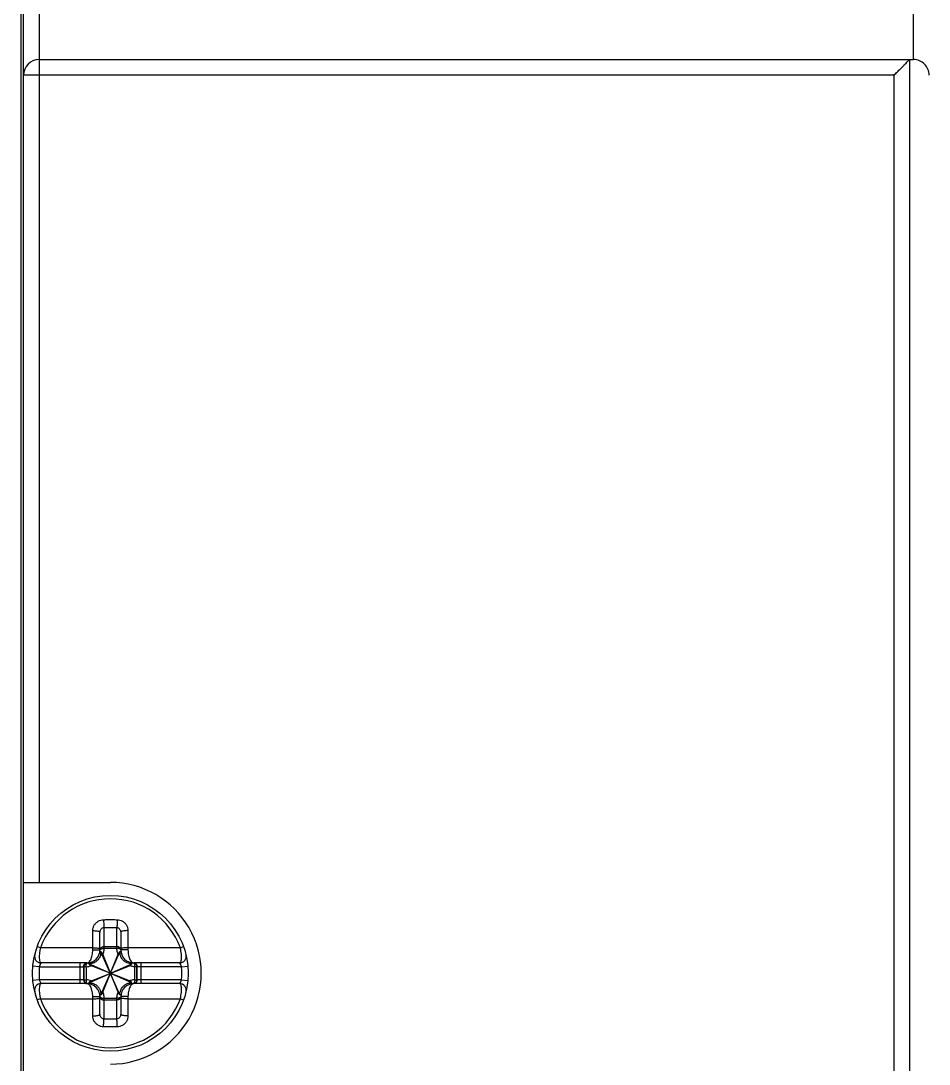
# Model space of a CAD drawing. Header units: millimetres. Extents: x -279 to 279, y -124 to 124.
# Drawn here: x -150.42 to -115.42, y 2.07 to 42.26 of the extents above; entities that cross this region are included whole.
import ezdxf

# ---------------------------------------------------------------- set-up
doc = ezdxf.new("R2010")
doc.units = ezdxf.units.MM

msp = doc.modelspace()

# ---------------------------------------------------------------- linework, layer by layer
for p, q in [((-150.424, 48.022), (-150.424, -40.632)), ((-150.324, -40.932), (-150.324, 45.561)), ((-149.722, 45.564), (-149.722, 40.768)), ((-116.025, 40.768), (-116.025, 45.186)), ((-149.721, 40.768), (-149.721, 40.167)), ((-149.721, 40.768), (-116.026, 40.768)), ((-116.174, 40.768), (-116.174, -41.532)), ((-149.723, 40.165), (-150.324, 40.165)), ((-149.723, 40.167), (-149.723, 9.068)), ((-116.894, 40.167), (-149.723, 40.167)), ((-116.774, 40.168), (-116.894, 40.167)), ((-116.774, -40.932), (-116.774, 40.168)), ((-150.324, 9.068), (-146.974, 9.068)), ((-147.224, 7.33), (-147.224, 6.598)), ((-146.724, 6.598), (-146.724, 7.33)), ((-147.374, 6.468), (-147.374, 7.141)), ((-146.574, 7.141), (-146.574, 6.468)), ((-149.67, 6.549), (-149.793, 6.594)), ((-147.652, 6.468), (-147.374, 6.468)), ((-147.224, 6.59), (-147.224, 6.528)), ((-146.724, 6.59), (-147.224, 6.59)), ((-146.723, 6.528), (-147.224, 6.528)), ((-146.724, 6.528), (-146.724, 6.59)), ((-146.295, 6.468), (-146.574, 6.468)), ((-144.278, 6.549), (-144.155, 6.594)), ((-147.34, 4.743), (-146.607, 6.393)), ((-146.607, 4.743), (-147.34, 6.393)), ((-147.267, 4.834), (-146.68, 6.301)), ((-146.68, 4.834), (-147.267, 6.301)), ((-149.712, 5.818), (-149.961, 5.841)), ((-149.712, 5.818), (-148.008, 5.818)), ((-147.874, 5.968), (-149.646, 5.968)), ((-148.142, 5.168), (-148.142, 5.968)), ((-147.997, 5.318), (-147.997, 5.818)), ((-147.991, 5.819), (-147.991, 5.317)), ((-147.913, 5.819), (-147.991, 5.819)), ((-147.913, 5.819), (-147.913, 5.317)), ((-147.799, 5.201), (-146.148, 5.935)), ((-146.148, 5.201), (-147.799, 5.935)), ((-147.707, 5.275), (-146.24, 5.861)), ((-146.24, 5.275), (-147.707, 5.861)), ((-144.301, 5.968), (-146.074, 5.968)), ((-146.034, 5.317), (-146.034, 5.819)), ((-145.956, 5.819), (-146.034, 5.819)), ((-145.956, 5.317), (-145.956, 5.819)), ((-145.95, 5.818), (-145.95, 5.318)), ((-144.235, 5.818), (-145.939, 5.818)), ((-145.805, 5.968), (-145.805, 5.168)), ((-144.235, 5.818), (-143.986, 5.841)), ((-149.712, 5.318), (-149.961, 5.295)), ((-148.008, 5.318), (-149.712, 5.318)), ((-147.991, 5.317), (-147.913, 5.317)), ((-146.034, 5.317), (-145.956, 5.317)), ((-144.235, 5.318), (-145.939, 5.318)), ((-144.235, 5.318), (-143.986, 5.295)), ((-147.874, 5.168), (-149.646, 5.168)), ((-144.301, 5.168), (-146.074, 5.168)), ((-149.67, 4.586), (-149.793, 4.542)), ((-147.652, 4.668), (-147.374, 4.668)), ((-147.374, 3.994), (-147.374, 4.668)), ((-147.224, 4.608), (-147.224, 4.545)), ((-147.224, 4.608), (-146.723, 4.608)), ((-147.224, 4.545), (-146.724, 4.545)), ((-147.224, 4.538), (-147.224, 3.806)), ((-146.724, 4.545), (-146.724, 4.608)), ((-146.724, 3.806), (-146.724, 4.538)), ((-146.574, 4.668), (-146.574, 3.994)), ((-146.295, 4.668), (-146.574, 4.668)), ((-144.278, 4.586), (-144.155, 4.542))]:
    msp.add_line(p, q)
msp.add_circle((-146.974, 5.568), 3)
for centre, radius, start, end in [((-149.721, 40.165), 0.603, 90, 179.9999), ((-116.026, 40.165), 0.603, -0.0048, 90), ((-146.974, 5.568), 3.5, -90, 90.0001), ((-146.974, 5.568), 2.869, 20.0037, 159.9963), ((-147.874, 6.468), 0.5, -90, 0), ((-146.074, 6.468), 0.5, 180, -90), ((-149.646, 6.218), 0.25, 166.328, -90), ((-144.301, 6.218), 0.25, -90, 13.672), ((-146.974, 5.568), 2.75, 174.7841, -174.7841), ((-146.974, 5.568), 2.75, -5.2159, 5.2159), ((-149.646, 4.918), 0.25, 90, -166.328), ((-147.874, 4.668), 0.5, 0, 90), ((-146.074, 4.668), 0.5, 90, 180), ((-144.301, 4.918), 0.25, -13.672, 90), ((-146.974, 5.568), 2.869, -159.9963, -20.0037)]:
    msp.add_arc(centre, radius, start, end)
for points, knots in [([(-116.774, 40.168), (-116.731, 40.21), (-116.649, 40.292), (-116.534, 40.408), (-116.432, 40.509), (-116.349, 40.593), (-116.284, 40.658), (-116.236, 40.706), (-116.201, 40.741), (-116.182, 40.76), (-116.174, 40.768)], [0, 0, 0, 0, 0.1795987, 0.3466679, 0.49142, 0.6094933, 0.700988, 0.7680286, 0.8135762, 0.8485258, 0.8485258, 0.8485258, 0.8485258]), ([(-147.652, 7.21), (-147.652, 7.246), (-147.642, 7.32), (-147.599, 7.422), (-147.531, 7.51), (-147.443, 7.578), (-147.342, 7.62), (-147.27, 7.631), (-147.234, 7.632)], [0, 0, 0, 0, 0.1098057, 0.2199669, 0.3301188, 0.4394918, 0.54796, 0.6552349, 0.6552349, 0.6552349, 0.6552349]), ([(-147.374, 7.141), (-147.374, 7.157), (-147.37, 7.189), (-147.355, 7.234), (-147.331, 7.273), (-147.299, 7.303), (-147.263, 7.323), (-147.237, 7.329), (-147.224, 7.33)], [0, 0, 0, 0, 0.0478248, 0.0950374, 0.140642, 0.1838674, 0.2247332, 0.2637193, 0.2637193, 0.2637193, 0.2637193]), ([(-147.234, 7.632), (-147.177, 7.633), (-147.061, 7.635), (-146.887, 7.635), (-146.771, 7.633), (-146.713, 7.632)], [0, 0, 0, 0, 0.1736504, 0.3480313, 0.5216824, 0.5216824, 0.5216824, 0.5216824]), ([(-147.234, 7.632), (-147.234, 7.604), (-147.233, 7.546), (-147.231, 7.464), (-147.228, 7.392), (-147.225, 7.348), (-147.224, 7.33)], [0, 0, 0, 0, 0.0855535, 0.1711448, 0.2464505, 0.3023986, 0.3023986, 0.3023986, 0.3023986]), ([(-147.224, 7.33), (-147.168, 7.331), (-147.057, 7.333), (-146.89, 7.333), (-146.779, 7.331), (-146.724, 7.33)], [0, 0, 0, 0, 0.1664766, 0.3334814, 0.5000358, 0.5000358, 0.5000358, 0.5000358]), ([(-146.713, 7.632), (-146.713, 7.604), (-146.714, 7.546), (-146.716, 7.464), (-146.719, 7.392), (-146.722, 7.348), (-146.724, 7.33)], [0, 0, 0, 0, 0.0855532, 0.1711444, 0.2464499, 0.3023976, 0.3023976, 0.3023976, 0.3023976]), ([(-146.724, 7.33), (-146.711, 7.329), (-146.684, 7.323), (-146.648, 7.303), (-146.617, 7.273), (-146.592, 7.234), (-146.577, 7.189), (-146.574, 7.157), (-146.574, 7.141)], [0, 0, 0, 0, 0.0389363, 0.079745, 0.1230044, 0.1686166, 0.2158708, 0.2637194, 0.2637194, 0.2637194, 0.2637194]), ([(-146.713, 7.632), (-146.677, 7.631), (-146.605, 7.62), (-146.504, 7.578), (-146.417, 7.51), (-146.349, 7.422), (-146.305, 7.32), (-146.295, 7.246), (-146.295, 7.21)], [0, 0, 0, 0, 0.1071405, 0.2154647, 0.3249364, 0.4351139, 0.5453754, 0.6552346, 0.6552346, 0.6552346, 0.6552346]), ([(-147.652, 6.549), (-147.652, 6.617), (-147.652, 6.758), (-147.652, 6.978), (-147.652, 7.13), (-147.652, 7.21)], [0, 0, 0, 0, 0.2031864, 0.4228029, 0.6601804, 0.6601804, 0.6601804, 0.6601804]), ([(-147.652, 7.21), (-147.624, 7.21), (-147.57, 7.21), (-147.495, 7.202), (-147.434, 7.187), (-147.392, 7.171), (-147.374, 7.15), (-147.374, 7.141)], [0, 0, 0, 0, 0.0836628, 0.1615778, 0.2259129, 0.271165, 0.2978123, 0.2978123, 0.2978123, 0.2978123]), ([(-146.295, 7.21), (-146.323, 7.21), (-146.377, 7.21), (-146.452, 7.202), (-146.513, 7.187), (-146.555, 7.171), (-146.574, 7.15), (-146.574, 7.141)], [0, 0, 0, 0, 0.0836627, 0.1615774, 0.2259123, 0.2711642, 0.2978116, 0.2978116, 0.2978116, 0.2978116]), ([(-146.295, 7.21), (-146.295, 7.13), (-146.295, 6.978), (-146.295, 6.758), (-146.295, 6.617), (-146.295, 6.549)], [0, 0, 0, 0, 0.2381418, 0.4575888, 0.6601804, 0.6601804, 0.6601804, 0.6601804]), ([(-149.67, 6.549), (-149.679, 6.509), (-149.694, 6.429), (-149.709, 6.311), (-149.715, 6.202), (-149.712, 6.108), (-149.699, 6.036), (-149.682, 5.986), (-149.656, 5.968), (-149.646, 5.968)], [0, 0, 0, 0, 0.1235728, 0.2445592, 0.3560264, 0.4513325, 0.5252916, 0.5755898, 0.6074797, 0.6074797, 0.6074797, 0.6074797]), ([(-147.652, 6.549), (-147.727, 6.549), (-147.882, 6.549), (-148.122, 6.549), (-148.382, 6.549), (-148.667, 6.549), (-148.979, 6.549), (-149.316, 6.549), (-149.549, 6.549), (-149.67, 6.549)], [0, 0, 0, 0, 0.226677, 0.462883, 0.720889, 1.006032, 1.318365, 1.65611, 2.01782, 2.01782, 2.01782, 2.01782]), ([(-147.874, 5.968), (-147.856, 5.968), (-147.817, 5.981), (-147.769, 6.026), (-147.728, 6.092), (-147.694, 6.174), (-147.67, 6.267), (-147.655, 6.366), (-147.652, 6.434), (-147.652, 6.468)], [0, 0, 0, 0, 0.0524925, 0.117083, 0.1951302, 0.2843041, 0.3811799, 0.4817579, 0.5846488, 0.5846488, 0.5846488, 0.5846488]), ([(-147.652, 6.549), (-147.624, 6.55), (-147.57, 6.549), (-147.496, 6.545), (-147.434, 6.536), (-147.397, 6.528), (-147.374, 6.515), (-147.374, 6.509)], [0, 0, 0, 0, 0.0836565, 0.1612525, 0.224407, 0.2666916, 0.2861967, 0.2861967, 0.2861967, 0.2861967]), ([(-147.652, 6.468), (-147.652, 6.482), (-147.652, 6.509), (-147.652, 6.536), (-147.652, 6.549)], [0, 0, 0, 0, 0.04087318, 0.081449, 0.081449, 0.081449, 0.081449]), ([(-147.374, 6.462), (-147.374, 6.47), (-147.369, 6.48), (-147.362, 6.487), (-147.36, 6.489)], [0, 0, 0, 0, 0.02191237, 0.03052101, 0.03052101, 0.03052101, 0.03052101]), ([(-147.372, 6.485), (-147.37, 6.496), (-147.365, 6.513), (-147.357, 6.528), (-147.353, 6.533)], [0, 0, 0, 0, 0.03428379, 0.05182173, 0.05182173, 0.05182173, 0.05182173]), ([(-147.37, 6.489), (-147.369, 6.493), (-147.366, 6.502), (-147.362, 6.51), (-147.36, 6.514)], [0, 0, 0, 0, 0.01378514, 0.02765049, 0.02765049, 0.02765049, 0.02765049]), ([(-147.353, 6.533), (-147.347, 6.543), (-147.326, 6.566), (-147.281, 6.591), (-147.243, 6.598), (-147.224, 6.598)], [0, 0, 0, 0, 0.0359462, 0.0921698, 0.1504178, 0.1504178, 0.1504178, 0.1504178]), ([(-147.353, 6.526), (-147.351, 6.53), (-147.339, 6.546), (-147.312, 6.568), (-147.27, 6.586), (-147.239, 6.591), (-147.224, 6.59)], [0, 0, 0, 0, 0.0142204, 0.0579784, 0.1035325, 0.1499962, 0.1499962, 0.1499962, 0.1499962]), ([(-147.353, 6.496), (-147.351, 6.498), (-147.338, 6.506), (-147.31, 6.518), (-147.269, 6.526), (-147.239, 6.528), (-147.224, 6.528)], [0, 0, 0, 0, 0.0103374, 0.0465112, 0.0892018, 0.1354947, 0.1354947, 0.1354947, 0.1354947]), ([(-147.224, 6.528), (-147.224, 6.502), (-147.228, 6.45), (-147.242, 6.374), (-147.258, 6.325), (-147.267, 6.301)], [0, 0, 0, 0, 0.0774682, 0.154588, 0.2314006, 0.2314006, 0.2314006, 0.2314006]), ([(-147.224, 6.598), (-147.224, 6.597), (-147.224, 6.594), (-147.224, 6.592), (-147.224, 6.59)], [0, 0, 0, 0, 0.003688552, 0.007377923, 0.007377923, 0.007377923, 0.007377923]), ([(-146.724, 6.59), (-146.724, 6.592), (-146.724, 6.594), (-146.724, 6.597), (-146.724, 6.598)], [0, 0, 0, 0, 0.003689407, 0.007377939, 0.007377939, 0.007377939, 0.007377939]), ([(-146.594, 6.533), (-146.6, 6.543), (-146.621, 6.566), (-146.666, 6.591), (-146.704, 6.598), (-146.724, 6.598)], [0, 0, 0, 0, 0.0359462, 0.0921698, 0.1504178, 0.1504178, 0.1504178, 0.1504178]), ([(-146.594, 6.527), (-146.597, 6.531), (-146.608, 6.546), (-146.635, 6.568), (-146.677, 6.586), (-146.708, 6.59), (-146.724, 6.59)], [0, 0, 0, 0, 0.0141573, 0.0577532, 0.1031411, 0.1496209, 0.1496209, 0.1496209, 0.1496209]), ([(-146.594, 6.495), (-146.596, 6.497), (-146.609, 6.506), (-146.637, 6.518), (-146.678, 6.526), (-146.708, 6.527), (-146.724, 6.528)], [0, 0, 0, 0, 0.0103421, 0.046671, 0.0894882, 0.1357595, 0.1357595, 0.1357595, 0.1357595]), ([(-146.68, 6.301), (-146.689, 6.325), (-146.705, 6.374), (-146.72, 6.45), (-146.723, 6.502), (-146.723, 6.528)], [0, 0, 0, 0, 0.076826, 0.1539298, 0.2313993, 0.2313993, 0.2313993, 0.2313993]), ([(-146.575, 6.485), (-146.577, 6.496), (-146.582, 6.513), (-146.59, 6.528), (-146.594, 6.533)], [0, 0, 0, 0, 0.03428379, 0.05182173, 0.05182173, 0.05182173, 0.05182173]), ([(-146.577, 6.489), (-146.578, 6.493), (-146.581, 6.502), (-146.585, 6.511), (-146.587, 6.515)], [0, 0, 0, 0, 0.01365938, 0.02745435, 0.02745435, 0.02745435, 0.02745435]), ([(-146.574, 6.462), (-146.574, 6.469), (-146.578, 6.48), (-146.584, 6.487), (-146.586, 6.489)], [0, 0, 0, 0, 0.0217285, 0.03022503, 0.03022503, 0.03022503, 0.03022503]), ([(-146.295, 6.549), (-146.323, 6.55), (-146.377, 6.549), (-146.451, 6.545), (-146.514, 6.536), (-146.551, 6.528), (-146.574, 6.515), (-146.574, 6.509)], [0, 0, 0, 0, 0.0836553, 0.1612503, 0.2244043, 0.2666891, 0.2861948, 0.2861948, 0.2861948, 0.2861948]), ([(-146.295, 6.549), (-146.295, 6.536), (-146.295, 6.509), (-146.295, 6.482), (-146.295, 6.468)], [0, 0, 0, 0, 0.04057582, 0.081449, 0.081449, 0.081449, 0.081449]), ([(-144.278, 6.549), (-144.383, 6.549), (-144.589, 6.549), (-144.889, 6.549), (-145.169, 6.549), (-145.431, 6.549), (-145.672, 6.549), (-145.893, 6.549), (-146.099, 6.549), (-146.231, 6.549), (-146.295, 6.549)], [0, 0, 0, 0, 0.317355, 0.617063, 0.898371, 1.160025, 1.401105, 1.621632, 1.824629, 2.01782, 2.01782, 2.01782, 2.01782]), ([(-146.295, 6.468), (-146.295, 6.434), (-146.292, 6.366), (-146.277, 6.267), (-146.253, 6.174), (-146.22, 6.092), (-146.178, 6.026), (-146.13, 5.981), (-146.091, 5.968), (-146.074, 5.968)], [0, 0, 0, 0, 0.1028909, 0.2034689, 0.3003448, 0.3895186, 0.4675659, 0.5321559, 0.5846489, 0.5846489, 0.5846489, 0.5846489]), ([(-144.301, 5.968), (-144.291, 5.968), (-144.265, 5.986), (-144.248, 6.036), (-144.236, 6.108), (-144.233, 6.202), (-144.238, 6.311), (-144.253, 6.429), (-144.269, 6.509), (-144.278, 6.549)], [0, 0, 0, 0, 0.0318858, 0.0821635, 0.1560971, 0.2514174, 0.3629358, 0.4839241, 0.6074801, 0.6074801, 0.6074801, 0.6074801]), ([(-147.344, 6.393), (-147.342, 6.362), (-147.345, 6.302), (-147.369, 6.219), (-147.404, 6.149), (-147.445, 6.092), (-147.489, 6.047), (-147.534, 6.012), (-147.579, 5.986), (-147.621, 5.966), (-147.664, 5.952), (-147.707, 5.942), (-147.752, 5.937), (-147.783, 5.937), (-147.799, 5.938)], [0, 0, 0, 0, 0.0938287, 0.1793635, 0.2565216, 0.3261378, 0.3893163, 0.4459716, 0.4967598, 0.5432983, 0.5873596, 0.6307739, 0.6753898, 0.7230868, 0.7230868, 0.7230868, 0.7230868]), ([(-147.343, 6.393), (-147.35, 6.393), (-147.361, 6.392), (-147.374, 6.39), (-147.38, 6.385), (-147.381, 6.383)], [0, 0, 0, 0, 0.01982656, 0.03310502, 0.0405854, 0.0405854, 0.0405854, 0.0405854]), ([(-147.267, 6.301), (-147.271, 6.311), (-147.279, 6.33), (-147.293, 6.354), (-147.308, 6.373), (-147.323, 6.387), (-147.335, 6.392), (-147.34, 6.393)], [0, 0, 0, 0, 0.0317573, 0.0600928, 0.0842418, 0.1044154, 0.1210995, 0.1210995, 0.1210995, 0.1210995]), ([(-146.607, 6.393), (-146.612, 6.392), (-146.624, 6.387), (-146.639, 6.373), (-146.654, 6.354), (-146.668, 6.33), (-146.676, 6.311), (-146.68, 6.301)], [0, 0, 0, 0, 0.0166543, 0.0368369, 0.0609853, 0.0893813, 0.1210997, 0.1210997, 0.1210997, 0.1210997]), ([(-146.148, 5.938), (-146.179, 5.937), (-146.239, 5.94), (-146.321, 5.963), (-146.391, 5.997), (-146.448, 6.038), (-146.493, 6.082), (-146.528, 6.127), (-146.555, 6.171), (-146.575, 6.214), (-146.589, 6.257), (-146.599, 6.301), (-146.604, 6.346), (-146.604, 6.377), (-146.603, 6.393)], [0, 0, 0, 0, 0.09286, 0.1779133, 0.2548012, 0.3242883, 0.3874546, 0.4441567, 0.4950951, 0.5418647, 0.5862252, 0.629993, 0.6749988, 0.7231162, 0.7231162, 0.7231162, 0.7231162]), ([(-146.566, 6.383), (-146.567, 6.385), (-146.573, 6.39), (-146.586, 6.392), (-146.597, 6.393), (-146.603, 6.393)], [0, 0, 0, 0, 0.00743743, 0.02062358, 0.04002973, 0.04002973, 0.04002973, 0.04002973]), ([(-149.646, 5.968), (-149.646, 5.967), (-149.648, 5.964), (-149.651, 5.959), (-149.656, 5.951), (-149.663, 5.94), (-149.671, 5.925), (-149.681, 5.905), (-149.692, 5.88), (-149.703, 5.851), (-149.709, 5.829), (-149.712, 5.818)], [0, 0, 0, 0, 0.0039486, 0.0094157, 0.0182851, 0.0310674, 0.0483578, 0.0705441, 0.0977069, 0.1294594, 0.1648516, 0.1648516, 0.1648516, 0.1648516]), ([(-148.008, 5.818), (-148.008, 5.837), (-148.001, 5.876), (-147.972, 5.926), (-147.927, 5.96), (-147.891, 5.968), (-147.874, 5.968)], [0, 0, 0, 0, 0.0583066, 0.1150187, 0.169396, 0.2220596, 0.2220596, 0.2220596, 0.2220596]), ([(-148.008, 5.818), (-148.006, 5.818), (-148.002, 5.818), (-147.999, 5.818), (-147.997, 5.818)], [0, 0, 0, 0, 0.0059425, 0.01055145, 0.01055145, 0.01055145, 0.01055145]), ([(-147.997, 5.818), (-147.997, 5.837), (-147.99, 5.876), (-147.963, 5.92), (-147.938, 5.94), (-147.928, 5.947)], [0, 0, 0, 0, 0.057279, 0.1140206, 0.1515661, 0.1515661, 0.1515661, 0.1515661]), ([(-147.997, 5.818), (-147.996, 5.818), (-147.994, 5.818), (-147.992, 5.818), (-147.991, 5.819)], [0, 0, 0, 0, 0.003170856, 0.006342518, 0.006342518, 0.006342518, 0.006342518]), ([(-147.991, 5.819), (-147.991, 5.834), (-147.987, 5.864), (-147.967, 5.906), (-147.943, 5.932), (-147.926, 5.944), (-147.922, 5.946)], [0, 0, 0, 0, 0.045733, 0.0912046, 0.1362217, 0.1511912, 0.1511912, 0.1511912, 0.1511912]), ([(-147.928, 5.947), (-147.923, 5.95), (-147.905, 5.959), (-147.886, 5.965), (-147.873, 5.967)], [0, 0, 0, 0, 0.01869933, 0.05823713, 0.05823713, 0.05823713, 0.05823713]), ([(-147.922, 5.946), (-147.914, 5.952), (-147.896, 5.961), (-147.877, 5.966), (-147.867, 5.967)], [0, 0, 0, 0, 0.02967942, 0.05925893, 0.05925893, 0.05925893, 0.05925893]), ([(-147.913, 5.819), (-147.914, 5.834), (-147.913, 5.863), (-147.905, 5.904), (-147.893, 5.937), (-147.877, 5.959), (-147.864, 5.966), (-147.859, 5.967)], [0, 0, 0, 0, 0.0458114, 0.0879665, 0.1236543, 0.1515153, 0.1664746, 0.1664746, 0.1664746, 0.1664746]), ([(-147.913, 5.819), (-147.89, 5.82), (-147.843, 5.824), (-147.774, 5.838), (-147.729, 5.853), (-147.707, 5.861)], [0, 0, 0, 0, 0.0707814, 0.1412402, 0.2113736, 0.2113736, 0.2113736, 0.2113736]), ([(-147.799, 5.938), (-147.799, 5.944), (-147.798, 5.955), (-147.795, 5.968), (-147.791, 5.975), (-147.788, 5.975)], [0, 0, 0, 0, 0.01950644, 0.03272134, 0.04016497, 0.04016497, 0.04016497, 0.04016497]), ([(-147.799, 5.935), (-147.798, 5.929), (-147.793, 5.917), (-147.779, 5.902), (-147.759, 5.887), (-147.735, 5.873), (-147.717, 5.865), (-147.707, 5.861)], [0, 0, 0, 0, 0.0167142, 0.0370613, 0.0611929, 0.089436, 0.1210992, 0.1210992, 0.1210992, 0.1210992]), ([(-146.24, 5.861), (-146.23, 5.865), (-146.212, 5.873), (-146.188, 5.888), (-146.168, 5.902), (-146.154, 5.918), (-146.149, 5.929), (-146.148, 5.935)], [0, 0, 0, 0, 0.0317324, 0.0600985, 0.0842445, 0.1044157, 0.1210998, 0.1210998, 0.1210998, 0.1210998]), ([(-146.034, 5.819), (-146.057, 5.82), (-146.104, 5.824), (-146.174, 5.838), (-146.218, 5.853), (-146.24, 5.861)], [0, 0, 0, 0, 0.0707729, 0.1411727, 0.2113666, 0.2113666, 0.2113666, 0.2113666]), ([(-146.159, 5.975), (-146.156, 5.975), (-146.152, 5.968), (-146.149, 5.956), (-146.149, 5.944), (-146.148, 5.938)], [0, 0, 0, 0, 0.00743598, 0.02059398, 0.04016598, 0.04016598, 0.04016598, 0.04016598]), ([(-146.095, 5.968), (-146.087, 5.968), (-146.078, 5.963), (-146.07, 5.957), (-146.068, 5.955)], [0, 0, 0, 0, 0.02169078, 0.03019587, 0.03019587, 0.03019587, 0.03019587]), ([(-146.074, 5.968), (-146.056, 5.968), (-146.02, 5.96), (-145.975, 5.926), (-145.946, 5.876), (-145.939, 5.837), (-145.939, 5.818)], [0, 0, 0, 0, 0.0526637, 0.1070409, 0.163753, 0.2220596, 0.2220596, 0.2220596, 0.2220596]), ([(-146.062, 5.947), (-146.06, 5.945), (-146.052, 5.932), (-146.042, 5.904), (-146.034, 5.863), (-146.033, 5.834), (-146.034, 5.819)], [0, 0, 0, 0, 0.0102006, 0.0458885, 0.0880436, 0.133855, 0.133855, 0.133855, 0.133855]), ([(-146.053, 5.962), (-146.047, 5.96), (-146.036, 5.956), (-146.025, 5.95), (-146.019, 5.947)], [0, 0, 0, 0, 0.01863896, 0.03733829, 0.03733829, 0.03733829, 0.03733829]), ([(-146.025, 5.946), (-146.021, 5.944), (-146.005, 5.932), (-145.98, 5.906), (-145.961, 5.864), (-145.956, 5.834), (-145.956, 5.819)], [0, 0, 0, 0, 0.0149696, 0.0599866, 0.1054583, 0.1511912, 0.1511912, 0.1511912, 0.1511912]), ([(-146.019, 5.947), (-146.009, 5.94), (-145.984, 5.92), (-145.957, 5.876), (-145.95, 5.837), (-145.95, 5.818)], [0, 0, 0, 0, 0.0375455, 0.094287, 0.1515661, 0.1515661, 0.1515661, 0.1515661]), ([(-145.95, 5.818), (-145.951, 5.818), (-145.953, 5.818), (-145.955, 5.818), (-145.956, 5.819)], [0, 0, 0, 0, 0.003170867, 0.006342519, 0.006342519, 0.006342519, 0.006342519]), ([(-145.939, 5.818), (-145.941, 5.818), (-145.945, 5.818), (-145.948, 5.818), (-145.95, 5.818)], [0, 0, 0, 0, 0.00592009, 0.01055162, 0.01055162, 0.01055162, 0.01055162]), ([(-144.235, 5.818), (-144.238, 5.829), (-144.244, 5.851), (-144.255, 5.88), (-144.266, 5.905), (-144.276, 5.925), (-144.284, 5.94), (-144.291, 5.951), (-144.296, 5.959), (-144.299, 5.964), (-144.301, 5.967), (-144.301, 5.968)], [0, 0, 0, 0, 0.0352605, 0.0669405, 0.0940745, 0.116274, 0.1336148, 0.1464625, 0.155371, 0.16099, 0.1648517, 0.1648517, 0.1648517, 0.1648517]), ([(-149.712, 5.318), (-149.709, 5.306), (-149.703, 5.285), (-149.692, 5.255), (-149.681, 5.231), (-149.671, 5.211), (-149.663, 5.196), (-149.656, 5.185), (-149.651, 5.177), (-149.648, 5.172), (-149.646, 5.169), (-149.646, 5.168)], [0, 0, 0, 0, 0.0353923, 0.0671447, 0.0943075, 0.1164939, 0.1337842, 0.1465665, 0.1554359, 0.1609031, 0.1648516, 0.1648516, 0.1648516, 0.1648516]), ([(-147.997, 5.318), (-147.999, 5.318), (-148.002, 5.318), (-148.006, 5.318), (-148.008, 5.318)], [0, 0, 0, 0, 0.00460895, 0.01055145, 0.01055145, 0.01055145, 0.01055145]), ([(-148.008, 5.318), (-148.008, 5.298), (-148.001, 5.26), (-147.972, 5.21), (-147.927, 5.176), (-147.891, 5.168), (-147.874, 5.168)], [0, 0, 0, 0, 0.0583059, 0.1150177, 0.1693952, 0.2220596, 0.2220596, 0.2220596, 0.2220596]), ([(-147.991, 5.317), (-147.992, 5.317), (-147.994, 5.317), (-147.996, 5.318), (-147.997, 5.318)], [0, 0, 0, 0, 0.003171706, 0.006342511, 0.006342511, 0.006342511, 0.006342511]), ([(-147.997, 5.318), (-147.997, 5.298), (-147.99, 5.26), (-147.963, 5.216), (-147.938, 5.196), (-147.928, 5.189)], [0, 0, 0, 0, 0.0572789, 0.1140203, 0.1515658, 0.1515658, 0.1515658, 0.1515658]), ([(-147.991, 5.317), (-147.991, 5.302), (-147.987, 5.272), (-147.967, 5.23), (-147.943, 5.204), (-147.927, 5.192), (-147.922, 5.19)], [0, 0, 0, 0, 0.045665, 0.0910333, 0.13595, 0.1508712, 0.1508712, 0.1508712, 0.1508712]), ([(-147.707, 5.275), (-147.74, 5.287), (-147.808, 5.307), (-147.878, 5.316), (-147.913, 5.317)], [0, 0, 0, 0, 0.1053394, 0.2111984, 0.2111984, 0.2111984, 0.2111984]), ([(-147.913, 5.317), (-147.913, 5.302), (-147.913, 5.273), (-147.905, 5.232), (-147.893, 5.199), (-147.877, 5.177), (-147.864, 5.17), (-147.86, 5.169)], [0, 0, 0, 0, 0.0458653, 0.0880909, 0.1238551, 0.1516436, 0.166229, 0.166229, 0.166229, 0.166229]), ([(-147.707, 5.275), (-147.717, 5.271), (-147.735, 5.262), (-147.76, 5.248), (-147.779, 5.234), (-147.793, 5.218), (-147.798, 5.207), (-147.799, 5.201)], [0, 0, 0, 0, 0.0316796, 0.0600381, 0.08418, 0.1044267, 0.1211, 0.1211, 0.1211, 0.1211]), ([(-146.034, 5.317), (-146.057, 5.316), (-146.104, 5.312), (-146.174, 5.297), (-146.218, 5.283), (-146.24, 5.275)], [0, 0, 0, 0, 0.0707814, 0.1412402, 0.2113736, 0.2113736, 0.2113736, 0.2113736]), ([(-146.148, 5.201), (-146.149, 5.207), (-146.155, 5.218), (-146.168, 5.234), (-146.188, 5.248), (-146.212, 5.262), (-146.23, 5.271), (-146.24, 5.275)], [0, 0, 0, 0, 0.0167144, 0.0370631, 0.0611946, 0.0894349, 0.1210992, 0.1210992, 0.1210992, 0.1210992]), ([(-146.034, 5.317), (-146.033, 5.302), (-146.034, 5.273), (-146.042, 5.232), (-146.054, 5.199), (-146.07, 5.177), (-146.083, 5.17), (-146.088, 5.169)], [0, 0, 0, 0, 0.0458114, 0.0879665, 0.1236543, 0.1515153, 0.1664746, 0.1664746, 0.1664746, 0.1664746]), ([(-145.939, 5.318), (-145.939, 5.298), (-145.946, 5.26), (-145.975, 5.21), (-146.02, 5.176), (-146.056, 5.168), (-146.074, 5.168)], [0, 0, 0, 0, 0.0583066, 0.1150187, 0.169396, 0.2220596, 0.2220596, 0.2220596, 0.2220596]), ([(-145.956, 5.317), (-145.956, 5.302), (-145.961, 5.271), (-145.98, 5.23), (-146.005, 5.204), (-146.021, 5.192), (-146.025, 5.189)], [0, 0, 0, 0, 0.045733, 0.0912046, 0.1362217, 0.1511912, 0.1511912, 0.1511912, 0.1511912]), ([(-145.95, 5.318), (-145.95, 5.298), (-145.957, 5.26), (-145.984, 5.216), (-146.009, 5.196), (-146.019, 5.189)], [0, 0, 0, 0, 0.057279, 0.1140206, 0.1515661, 0.1515661, 0.1515661, 0.1515661]), ([(-145.95, 5.318), (-145.951, 5.318), (-145.953, 5.317), (-145.955, 5.317), (-145.956, 5.317)], [0, 0, 0, 0, 0.003170859, 0.006342521, 0.006342521, 0.006342521, 0.006342521]), ([(-145.939, 5.318), (-145.941, 5.318), (-145.945, 5.318), (-145.948, 5.318), (-145.95, 5.318)], [0, 0, 0, 0, 0.0059425, 0.01055145, 0.01055145, 0.01055145, 0.01055145]), ([(-144.301, 5.168), (-144.301, 5.169), (-144.299, 5.172), (-144.296, 5.177), (-144.291, 5.185), (-144.284, 5.196), (-144.276, 5.211), (-144.266, 5.231), (-144.255, 5.255), (-144.244, 5.285), (-144.238, 5.306), (-144.235, 5.318)], [0, 0, 0, 0, 0.0039486, 0.0094157, 0.0182851, 0.0310674, 0.0483578, 0.0705441, 0.0977069, 0.1294594, 0.1648516, 0.1648516, 0.1648516, 0.1648516]), ([(-149.646, 5.168), (-149.656, 5.168), (-149.682, 5.15), (-149.699, 5.1), (-149.712, 5.028), (-149.715, 4.934), (-149.709, 4.825), (-149.694, 4.707), (-149.679, 4.627), (-149.67, 4.586)], [0, 0, 0, 0, 0.0318858, 0.0821635, 0.1560971, 0.2514174, 0.3629358, 0.4839241, 0.6074801, 0.6074801, 0.6074801, 0.6074801]), ([(-147.928, 5.189), (-147.923, 5.186), (-147.905, 5.177), (-147.886, 5.171), (-147.873, 5.169)], [0, 0, 0, 0, 0.01869931, 0.05823715, 0.05823715, 0.05823715, 0.05823715]), ([(-147.922, 5.19), (-147.914, 5.184), (-147.896, 5.175), (-147.877, 5.17), (-147.867, 5.169)], [0, 0, 0, 0, 0.02967141, 0.05921905, 0.05921905, 0.05921905, 0.05921905]), ([(-147.652, 4.668), (-147.652, 4.702), (-147.655, 4.77), (-147.67, 4.869), (-147.694, 4.962), (-147.728, 5.044), (-147.769, 5.11), (-147.817, 5.155), (-147.856, 5.168), (-147.874, 5.168)], [0, 0, 0, 0, 0.1028909, 0.2034689, 0.3003448, 0.3895186, 0.4675659, 0.5321559, 0.5846489, 0.5846489, 0.5846489, 0.5846489]), ([(-147.799, 5.198), (-147.768, 5.199), (-147.708, 5.196), (-147.626, 5.173), (-147.556, 5.139), (-147.499, 5.098), (-147.454, 5.053), (-147.419, 5.009), (-147.392, 4.964), (-147.372, 4.921), (-147.358, 4.879), (-147.348, 4.835), (-147.343, 4.79), (-147.343, 4.759), (-147.344, 4.743)], [0, 0, 0, 0, 0.0928686, 0.177922, 0.2548099, 0.3242971, 0.3874633, 0.4441655, 0.4951039, 0.5418735, 0.586234, 0.6300018, 0.6750076, 0.7232211, 0.7232211, 0.7232211, 0.7232211]), ([(-147.788, 5.161), (-147.791, 5.161), (-147.795, 5.167), (-147.798, 5.18), (-147.799, 5.191), (-147.799, 5.198)], [0, 0, 0, 0, 0.00741749, 0.02055169, 0.04016923, 0.04016923, 0.04016923, 0.04016923]), ([(-147.34, 4.743), (-147.335, 4.744), (-147.323, 4.749), (-147.308, 4.763), (-147.293, 4.782), (-147.279, 4.806), (-147.271, 4.825), (-147.267, 4.834)], [0, 0, 0, 0, 0.0166543, 0.0368369, 0.0609853, 0.0893813, 0.1210997, 0.1210997, 0.1210997, 0.1210997]), ([(-147.267, 4.834), (-147.258, 4.811), (-147.242, 4.761), (-147.228, 4.686), (-147.224, 4.634), (-147.224, 4.608)], [0, 0, 0, 0, 0.076826, 0.1539298, 0.2313993, 0.2313993, 0.2313993, 0.2313993]), ([(-146.723, 4.608), (-146.723, 4.634), (-146.72, 4.686), (-146.705, 4.761), (-146.689, 4.811), (-146.68, 4.834)], [0, 0, 0, 0, 0.0774682, 0.154588, 0.2314006, 0.2314006, 0.2314006, 0.2314006]), ([(-146.68, 4.834), (-146.675, 4.822), (-146.665, 4.8), (-146.647, 4.772), (-146.629, 4.752), (-146.614, 4.744), (-146.607, 4.743)], [0, 0, 0, 0, 0.0391246, 0.0726548, 0.0995837, 0.1209714, 0.1209714, 0.1209714, 0.1209714]), ([(-146.603, 4.743), (-146.605, 4.774), (-146.602, 4.834), (-146.578, 4.917), (-146.544, 4.987), (-146.502, 5.043), (-146.458, 5.089), (-146.413, 5.124), (-146.369, 5.15), (-146.326, 5.17), (-146.283, 5.184), (-146.24, 5.194), (-146.195, 5.199), (-146.164, 5.199), (-146.148, 5.198)], [0, 0, 0, 0, 0.0938219, 0.1793572, 0.2565156, 0.3261314, 0.3893097, 0.4459654, 0.4967539, 0.5432923, 0.5873537, 0.6307681, 0.6753837, 0.7230769, 0.7230769, 0.7230769, 0.7230769]), ([(-146.074, 5.168), (-146.091, 5.168), (-146.13, 5.155), (-146.178, 5.11), (-146.22, 5.044), (-146.253, 4.962), (-146.277, 4.869), (-146.292, 4.77), (-146.295, 4.702), (-146.295, 4.668)], [0, 0, 0, 0, 0.0524925, 0.117083, 0.1951302, 0.2843041, 0.3811799, 0.4817579, 0.5846488, 0.5846488, 0.5846488, 0.5846488]), ([(-146.159, 5.161), (-146.156, 5.161), (-146.152, 5.168), (-146.149, 5.18), (-146.149, 5.191), (-146.148, 5.198)], [0, 0, 0, 0, 0.00744721, 0.02063901, 0.04005218, 0.04005218, 0.04005218, 0.04005218]), ([(-146.025, 5.189), (-146.033, 5.184), (-146.051, 5.175), (-146.071, 5.17), (-146.08, 5.169)], [0, 0, 0, 0, 0.02967942, 0.05925893, 0.05925893, 0.05925893, 0.05925893]), ([(-146.019, 5.189), (-146.025, 5.186), (-146.042, 5.177), (-146.061, 5.171), (-146.074, 5.169)], [0, 0, 0, 0, 0.01869933, 0.05823713, 0.05823713, 0.05823713, 0.05823713]), ([(-144.278, 4.586), (-144.269, 4.627), (-144.253, 4.707), (-144.238, 4.825), (-144.233, 4.934), (-144.236, 5.028), (-144.248, 5.1), (-144.265, 5.15), (-144.291, 5.168), (-144.301, 5.168)], [0, 0, 0, 0, 0.1235728, 0.2445592, 0.3560264, 0.4513325, 0.5252916, 0.5755898, 0.6074797, 0.6074797, 0.6074797, 0.6074797]), ([(-149.67, 4.586), (-149.564, 4.586), (-149.358, 4.586), (-149.059, 4.586), (-148.778, 4.586), (-148.516, 4.586), (-148.275, 4.586), (-148.054, 4.586), (-147.848, 4.586), (-147.716, 4.586), (-147.652, 4.586)], [0, 0, 0, 0, 0.317355, 0.617063, 0.898371, 1.160025, 1.401105, 1.621632, 1.824629, 2.01782, 2.01782, 2.01782, 2.01782]), ([(-147.652, 4.586), (-147.652, 4.6), (-147.652, 4.627), (-147.652, 4.654), (-147.652, 4.668)], [0, 0, 0, 0, 0.04057582, 0.081449, 0.081449, 0.081449, 0.081449]), ([(-147.652, 4.586), (-147.624, 4.586), (-147.57, 4.587), (-147.496, 4.591), (-147.434, 4.6), (-147.397, 4.608), (-147.374, 4.621), (-147.374, 4.627)], [0, 0, 0, 0, 0.0836553, 0.1612503, 0.2244043, 0.2666891, 0.2861948, 0.2861948, 0.2861948, 0.2861948]), ([(-147.652, 3.926), (-147.652, 4.006), (-147.652, 4.158), (-147.652, 4.378), (-147.652, 4.519), (-147.652, 4.586)], [0, 0, 0, 0, 0.2380856, 0.457554, 0.6601804, 0.6601804, 0.6601804, 0.6601804]), ([(-147.381, 4.753), (-147.38, 4.751), (-147.374, 4.746), (-147.361, 4.744), (-147.35, 4.743), (-147.344, 4.743)], [0, 0, 0, 0, 0.00743743, 0.02062358, 0.04002973, 0.04002973, 0.04002973, 0.04002973]), ([(-147.374, 4.674), (-147.374, 4.666), (-147.369, 4.656), (-147.363, 4.649), (-147.361, 4.647)], [0, 0, 0, 0, 0.0217285, 0.03022503, 0.03022503, 0.03022503, 0.03022503]), ([(-147.372, 4.651), (-147.37, 4.64), (-147.365, 4.623), (-147.357, 4.608), (-147.353, 4.603)], [0, 0, 0, 0, 0.03428379, 0.05182173, 0.05182173, 0.05182173, 0.05182173]), ([(-147.37, 4.647), (-147.369, 4.642), (-147.366, 4.634), (-147.362, 4.625), (-147.36, 4.621)], [0, 0, 0, 0, 0.01365939, 0.02745435, 0.02745435, 0.02745435, 0.02745435]), ([(-147.353, 4.641), (-147.351, 4.638), (-147.338, 4.63), (-147.31, 4.618), (-147.269, 4.61), (-147.239, 4.609), (-147.224, 4.608)], [0, 0, 0, 0, 0.0103421, 0.046671, 0.0894882, 0.1357595, 0.1357595, 0.1357595, 0.1357595]), ([(-147.353, 4.609), (-147.35, 4.605), (-147.339, 4.59), (-147.312, 4.567), (-147.27, 4.549), (-147.239, 4.545), (-147.224, 4.545)], [0, 0, 0, 0, 0.0141573, 0.0577532, 0.1031411, 0.1496209, 0.1496209, 0.1496209, 0.1496209]), ([(-147.353, 4.603), (-147.347, 4.593), (-147.326, 4.57), (-147.281, 4.544), (-147.243, 4.538), (-147.224, 4.538)], [0, 0, 0, 0, 0.0359462, 0.0921698, 0.1504178, 0.1504178, 0.1504178, 0.1504178]), ([(-147.224, 4.545), (-147.224, 4.544), (-147.224, 4.542), (-147.224, 4.539), (-147.224, 4.538)], [0, 0, 0, 0, 0.003689407, 0.007377939, 0.007377939, 0.007377939, 0.007377939]), ([(-146.594, 4.64), (-146.597, 4.638), (-146.61, 4.63), (-146.637, 4.618), (-146.678, 4.61), (-146.708, 4.608), (-146.724, 4.608)], [0, 0, 0, 0, 0.0103374, 0.0465112, 0.0892018, 0.1354947, 0.1354947, 0.1354947, 0.1354947]), ([(-146.594, 4.61), (-146.597, 4.606), (-146.608, 4.59), (-146.635, 4.568), (-146.677, 4.55), (-146.708, 4.545), (-146.724, 4.545)], [0, 0, 0, 0, 0.0142204, 0.0579784, 0.1035325, 0.1499962, 0.1499962, 0.1499962, 0.1499962]), ([(-146.594, 4.603), (-146.6, 4.593), (-146.621, 4.57), (-146.666, 4.544), (-146.704, 4.538), (-146.724, 4.538)], [0, 0, 0, 0, 0.0359462, 0.0921698, 0.1504178, 0.1504178, 0.1504178, 0.1504178]), ([(-146.724, 4.538), (-146.724, 4.539), (-146.724, 4.542), (-146.724, 4.544), (-146.724, 4.545)], [0, 0, 0, 0, 0.003688555, 0.007377923, 0.007377923, 0.007377923, 0.007377923]), ([(-146.566, 4.753), (-146.567, 4.751), (-146.573, 4.746), (-146.586, 4.744), (-146.597, 4.743), (-146.604, 4.743)], [0, 0, 0, 0, 0.00742914, 0.02057673, 0.04016399, 0.04016399, 0.04016399, 0.04016399]), ([(-146.575, 4.651), (-146.577, 4.64), (-146.582, 4.623), (-146.59, 4.608), (-146.594, 4.603)], [0, 0, 0, 0, 0.03428379, 0.05182174, 0.05182174, 0.05182174, 0.05182174]), ([(-146.574, 4.674), (-146.574, 4.666), (-146.578, 4.656), (-146.585, 4.649), (-146.587, 4.646)], [0, 0, 0, 0, 0.02191237, 0.03052101, 0.03052101, 0.03052101, 0.03052101]), ([(-146.577, 4.647), (-146.578, 4.643), (-146.581, 4.634), (-146.585, 4.626), (-146.587, 4.622)], [0, 0, 0, 0, 0.01378514, 0.02765049, 0.02765049, 0.02765049, 0.02765049]), ([(-146.295, 4.586), (-146.323, 4.586), (-146.377, 4.587), (-146.451, 4.591), (-146.514, 4.6), (-146.551, 4.608), (-146.574, 4.621), (-146.574, 4.627)], [0, 0, 0, 0, 0.0836565, 0.1612525, 0.224407, 0.2666916, 0.2861967, 0.2861967, 0.2861967, 0.2861967]), ([(-146.295, 4.668), (-146.295, 4.654), (-146.295, 4.627), (-146.295, 4.6), (-146.295, 4.586)], [0, 0, 0, 0, 0.04087318, 0.081449, 0.081449, 0.081449, 0.081449]), ([(-146.295, 4.586), (-146.22, 4.586), (-146.066, 4.586), (-145.825, 4.586), (-145.565, 4.586), (-145.28, 4.586), (-144.969, 4.586), (-144.631, 4.586), (-144.398, 4.586), (-144.278, 4.586)], [0, 0, 0, 0, 0.226677, 0.462883, 0.720889, 1.006032, 1.318365, 1.65611, 2.01782, 2.01782, 2.01782, 2.01782]), ([(-146.295, 4.586), (-146.295, 4.519), (-146.295, 4.378), (-146.295, 4.158), (-146.295, 4.005), (-146.295, 3.926)], [0, 0, 0, 0, 0.2032378, 0.422876, 0.6601804, 0.6601804, 0.6601804, 0.6601804]), ([(-147.652, 3.926), (-147.624, 3.925), (-147.57, 3.926), (-147.495, 3.934), (-147.434, 3.949), (-147.392, 3.965), (-147.374, 3.986), (-147.374, 3.994)], [0, 0, 0, 0, 0.0836627, 0.1615774, 0.2259123, 0.2711642, 0.2978116, 0.2978116, 0.2978116, 0.2978116]), ([(-147.234, 3.504), (-147.27, 3.505), (-147.342, 3.515), (-147.443, 3.558), (-147.53, 3.625), (-147.598, 3.713), (-147.642, 3.816), (-147.652, 3.89), (-147.652, 3.926)], [0, 0, 0, 0, 0.1071405, 0.2154647, 0.3249364, 0.4351139, 0.5453754, 0.6552346, 0.6552346, 0.6552346, 0.6552346]), ([(-147.224, 3.806), (-147.237, 3.807), (-147.263, 3.812), (-147.299, 3.833), (-147.331, 3.863), (-147.355, 3.902), (-147.37, 3.947), (-147.374, 3.978), (-147.374, 3.994)], [0, 0, 0, 0, 0.0389363, 0.079745, 0.1230044, 0.1686166, 0.2158708, 0.2637194, 0.2637194, 0.2637194, 0.2637194]), ([(-147.234, 3.504), (-147.234, 3.532), (-147.233, 3.589), (-147.231, 3.671), (-147.228, 3.744), (-147.225, 3.787), (-147.224, 3.806)], [0, 0, 0, 0, 0.0855532, 0.1711444, 0.2464499, 0.3023976, 0.3023976, 0.3023976, 0.3023976]), ([(-146.724, 3.806), (-146.779, 3.805), (-146.89, 3.803), (-147.057, 3.803), (-147.168, 3.805), (-147.224, 3.806)], [0, 0, 0, 0, 0.1665544, 0.3335592, 0.5000358, 0.5000358, 0.5000358, 0.5000358]), ([(-146.574, 3.994), (-146.574, 3.978), (-146.577, 3.947), (-146.592, 3.902), (-146.616, 3.863), (-146.648, 3.833), (-146.684, 3.812), (-146.711, 3.807), (-146.724, 3.806)], [0, 0, 0, 0, 0.0478248, 0.0950374, 0.140642, 0.1838674, 0.2247332, 0.2637193, 0.2637193, 0.2637193, 0.2637193]), ([(-146.713, 3.504), (-146.713, 3.532), (-146.714, 3.589), (-146.716, 3.671), (-146.719, 3.744), (-146.722, 3.787), (-146.724, 3.806)], [0, 0, 0, 0, 0.0855535, 0.1711448, 0.2464505, 0.3023986, 0.3023986, 0.3023986, 0.3023986]), ([(-146.295, 3.926), (-146.295, 3.89), (-146.305, 3.816), (-146.349, 3.713), (-146.417, 3.626), (-146.504, 3.558), (-146.605, 3.515), (-146.677, 3.505), (-146.713, 3.504)], [0, 0, 0, 0, 0.1098057, 0.2199669, 0.3301188, 0.4394918, 0.54796, 0.6552349, 0.6552349, 0.6552349, 0.6552349]), ([(-146.295, 3.926), (-146.323, 3.925), (-146.377, 3.926), (-146.452, 3.934), (-146.513, 3.949), (-146.555, 3.965), (-146.574, 3.986), (-146.574, 3.994)], [0, 0, 0, 0, 0.0836628, 0.1615778, 0.2259129, 0.271165, 0.2978123, 0.2978123, 0.2978123, 0.2978123]), ([(-146.713, 3.504), (-146.771, 3.503), (-146.887, 3.501), (-147.061, 3.501), (-147.177, 3.503), (-147.234, 3.504)], [0, 0, 0, 0, 0.1736511, 0.348032, 0.5216824, 0.5216824, 0.5216824, 0.5216824])]:
    msp.add_open_spline(points, degree=3, knots=knots)
for points in [[(-147.374, 6.462), (-147.373, 6.471), (-147.372, 6.48), (-147.37, 6.489)], [(-147.374, 6.468), (-147.374, 6.474), (-147.373, 6.479), (-147.372, 6.485)], [(-147.36, 6.514), (-147.358, 6.518), (-147.356, 6.522), (-147.353, 6.526)], [(-147.36, 6.489), (-147.358, 6.492), (-147.356, 6.494), (-147.353, 6.496)], [(-146.587, 6.515), (-146.589, 6.519), (-146.591, 6.523), (-146.594, 6.527)], [(-146.586, 6.489), (-146.589, 6.491), (-146.591, 6.493), (-146.594, 6.495)], [(-146.574, 6.462), (-146.574, 6.471), (-146.575, 6.48), (-146.577, 6.489)], [(-146.574, 6.468), (-146.574, 6.474), (-146.574, 6.479), (-146.575, 6.485)], [(-147.344, 6.393), (-147.343, 6.393), (-147.341, 6.393), (-147.34, 6.393)], [(-146.603, 6.393), (-146.605, 6.393), (-146.606, 6.393), (-146.607, 6.393)], [(-147.873, 5.967), (-147.868, 5.968), (-147.863, 5.968), (-147.857, 5.968)], [(-147.867, 5.967), (-147.864, 5.967), (-147.86, 5.968), (-147.857, 5.968)], [(-147.859, 5.967), (-147.859, 5.967), (-147.858, 5.968), (-147.857, 5.968)], [(-147.857, 5.968), (-147.856, 5.968), (-147.854, 5.968), (-147.852, 5.968)], [(-147.857, 5.968), (-147.856, 5.968), (-147.854, 5.968), (-147.852, 5.968)], [(-147.799, 5.938), (-147.799, 5.937), (-147.799, 5.936), (-147.799, 5.935)], [(-146.148, 5.938), (-146.148, 5.937), (-146.148, 5.936), (-146.148, 5.935)], [(-146.095, 5.968), (-146.08, 5.968), (-146.065, 5.965), (-146.052, 5.96)], [(-146.09, 5.968), (-146.084, 5.968), (-146.077, 5.967), (-146.071, 5.966)], [(-146.071, 5.966), (-146.065, 5.965), (-146.059, 5.964), (-146.053, 5.962)], [(-146.068, 5.955), (-146.066, 5.952), (-146.064, 5.95), (-146.062, 5.947)], [(-146.052, 5.96), (-146.042, 5.956), (-146.033, 5.952), (-146.025, 5.946)], [(-147.873, 5.169), (-147.868, 5.168), (-147.863, 5.168), (-147.857, 5.168)], [(-147.867, 5.169), (-147.864, 5.168), (-147.861, 5.168), (-147.857, 5.168)], [(-147.86, 5.169), (-147.859, 5.168), (-147.858, 5.168), (-147.857, 5.168)], [(-147.857, 5.168), (-147.856, 5.168), (-147.854, 5.168), (-147.852, 5.167)], [(-147.857, 5.168), (-147.856, 5.168), (-147.854, 5.168), (-147.852, 5.167)], [(-147.799, 5.201), (-147.799, 5.2), (-147.799, 5.199), (-147.799, 5.198)], [(-146.148, 5.198), (-146.148, 5.199), (-146.148, 5.2), (-146.148, 5.201)], [(-146.09, 5.168), (-146.091, 5.168), (-146.093, 5.168), (-146.095, 5.167)], [(-146.09, 5.168), (-146.091, 5.168), (-146.093, 5.168), (-146.095, 5.167)], [(-146.074, 5.169), (-146.079, 5.168), (-146.084, 5.168), (-146.09, 5.168)], [(-146.08, 5.169), (-146.083, 5.168), (-146.087, 5.168), (-146.09, 5.168)], [(-146.088, 5.169), (-146.088, 5.168), (-146.089, 5.168), (-146.09, 5.168)], [(-147.374, 4.674), (-147.373, 4.665), (-147.372, 4.656), (-147.37, 4.647)], [(-147.374, 4.668), (-147.374, 4.662), (-147.373, 4.657), (-147.372, 4.651)], [(-147.361, 4.647), (-147.358, 4.644), (-147.356, 4.642), (-147.353, 4.641)], [(-147.36, 4.621), (-147.358, 4.617), (-147.356, 4.613), (-147.353, 4.609)], [(-147.344, 4.743), (-147.342, 4.743), (-147.341, 4.743), (-147.34, 4.743)], [(-146.603, 4.743), (-146.605, 4.743), (-146.606, 4.743), (-146.607, 4.743)], [(-146.587, 4.646), (-146.589, 4.644), (-146.591, 4.642), (-146.594, 4.64)], [(-146.587, 4.622), (-146.589, 4.617), (-146.591, 4.613), (-146.594, 4.61)], [(-146.574, 4.674), (-146.574, 4.665), (-146.575, 4.656), (-146.577, 4.647)], [(-146.574, 4.668), (-146.574, 4.662), (-146.574, 4.657), (-146.575, 4.651)]]:
    msp.add_open_spline(points, degree=3)

doc.saveas('drawing.dxf')
